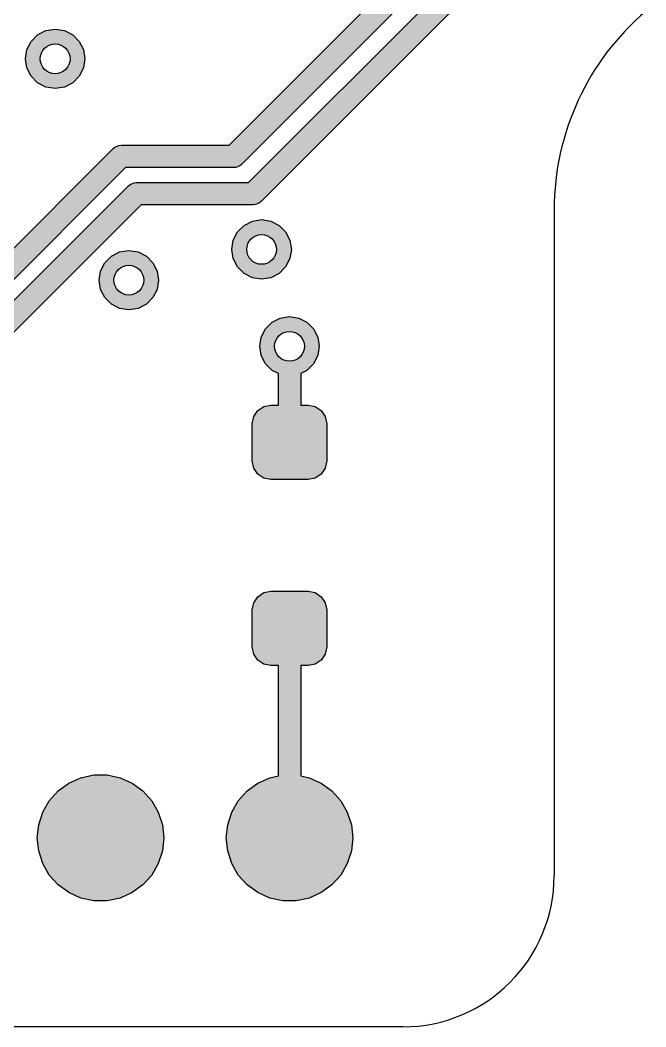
# Model space of a CAD drawing. Header units: millimetres. Extents: x -3894 to -3474, y -291 to 6.
# Drawn here: x -3795.28 to -3786.87, y -125.4 to -111.87 of the extents above; entities that cross this region are included whole.
import ezdxf

# ---------------------------------------------------------------- set-up
doc = ezdxf.new("R2010")
doc.units = ezdxf.units.MM
doc.layers.add('BLACK', color=7, linetype='Continuous')

msp = doc.modelspace()

# ---------------------------------------------------------------- hatches: boundary and pattern name
h = msp.add_hatch(color=256)
h.dxf.hatch_style = 1
h.paths.add_polyline_path([(-3818.089, -122.859), (-3818.108, -122.69), (-3818.165, -122.529), (-3818.255, -122.384), (-3818.376, -122.264), (-3818.52, -122.173), (-3818.681, -122.116), (-3818.851, -122.097), (-3819.021, -122.116), (-3819.182, -122.173), (-3819.326, -122.264), (-3819.447, -122.384), (-3819.538, -122.529), (-3819.594, -122.69), (-3819.613, -122.859), (-3819.594, -123.029), (-3819.538, -123.19), (-3819.447, -123.334), (-3819.326, -123.455), (-3819.182, -123.546), (-3819.021, -123.602), (-3818.851, -123.621), (-3818.681, -123.602), (-3818.52, -123.546), (-3818.376, -123.455), (-3818.255, -123.334), (-3818.165, -123.19), (-3818.108, -123.029)])
h.paths.add_polyline_path([(-3815.089, -122.859), (-3815.108, -122.69), (-3815.165, -122.529), (-3815.255, -122.384), (-3815.376, -122.264), (-3815.52, -122.173), (-3815.681, -122.116), (-3815.851, -122.097), (-3816.021, -122.116), (-3816.182, -122.173), (-3816.326, -122.264), (-3816.447, -122.384), (-3816.538, -122.529), (-3816.594, -122.69), (-3816.613, -122.859), (-3816.594, -123.029), (-3816.538, -123.19), (-3816.447, -123.334), (-3816.326, -123.455), (-3816.182, -123.546), (-3816.021, -123.602), (-3815.851, -123.621), (-3815.681, -123.602), (-3815.52, -123.546), (-3815.376, -123.455), (-3815.255, -123.334), (-3815.165, -123.19), (-3815.108, -123.029)])
h.paths.add_polyline_path([(-3812.089, -122.859), (-3812.108, -122.69), (-3812.165, -122.529), (-3812.255, -122.384), (-3812.376, -122.264), (-3812.52, -122.173), (-3812.681, -122.116), (-3812.851, -122.097), (-3813.021, -122.116), (-3813.182, -122.173), (-3813.326, -122.264), (-3813.447, -122.384), (-3813.538, -122.529), (-3813.594, -122.69), (-3813.613, -122.859), (-3813.594, -123.029), (-3813.538, -123.19), (-3813.447, -123.334), (-3813.326, -123.455), (-3813.182, -123.546), (-3813.021, -123.602), (-3812.851, -123.621), (-3812.681, -123.602), (-3812.52, -123.546), (-3812.376, -123.455), (-3812.255, -123.334), (-3812.165, -123.19), (-3812.108, -123.029)])
h.paths.add_polyline_path([(-3809.108, -122.69), (-3809.165, -122.529), (-3809.255, -122.384), (-3809.376, -122.264), (-3809.52, -122.173), (-3809.681, -122.116), (-3809.851, -122.097), (-3810.021, -122.116), (-3810.182, -122.173), (-3810.326, -122.264), (-3810.447, -122.384), (-3810.538, -122.529), (-3810.594, -122.69), (-3810.613, -122.859), (-3810.594, -123.029), (-3810.538, -123.19), (-3810.447, -123.334), (-3810.326, -123.455), (-3810.182, -123.546), (-3810.021, -123.602), (-3809.851, -123.621), (-3809.681, -123.602), (-3809.52, -123.546), (-3809.376, -123.455), (-3809.255, -123.334), (-3809.165, -123.19), (-3809.108, -123.029), (-3809.089, -122.859)])
h.paths.add_polyline_path([(-3803.089, -122.859), (-3803.108, -122.69), (-3803.165, -122.529), (-3803.255, -122.384), (-3803.376, -122.264), (-3803.52, -122.173), (-3803.681, -122.116), (-3803.701, -122.114), (-3803.701, -120.848), (-3802.867, -120.013), (-3801.829, -120.013), (-3801.818, -120.071), (-3801.785, -120.119), (-3801.736, -120.152), (-3801.679, -120.163), (-3800.504, -120.163), (-3800.447, -120.152), (-3800.398, -120.119), (-3800.365, -120.071), (-3800.354, -120.013), (-3799.376, -120.013), (-3799.346, -120.01), (-3799.324, -120.001), (-3799.292, -119.988), (-3799.27, -119.969), (-3793.654, -114.353), (-3792.147, -114.353), (-3792.118, -114.351), (-3792.095, -114.341), (-3792.064, -114.328), (-3792.041, -114.31), (-3787.823, -110.091), (-3787.804, -110.069), (-3787.782, -110.015), (-3787.779, -109.985), (-3787.779, -101.304), (-3787.782, -101.275), (-3787.804, -101.221), (-3787.823, -101.198), (-3788.779, -100.242), (-3788.779, -99.679), (-3788.797, -99.588), (-3788.849, -99.511), (-3788.926, -99.459), (-3789.017, -99.441), (-3789.492, -99.441), (-3789.582, -99.459), (-3789.659, -99.511), (-3789.711, -99.588), (-3789.729, -99.679), (-3789.729, -99.829), (-3790.286, -99.829), (-3790.297, -99.775), (-3790.349, -99.698), (-3790.426, -99.646), (-3790.517, -99.628), (-3790.992, -99.628), (-3791.082, -99.646), (-3791.159, -99.698), (-3791.211, -99.775), (-3791.229, -99.866), (-3791.229, -100.243), (-3791.804, -100.243), (-3791.815, -100.186), (-3791.848, -100.137), (-3791.897, -100.105), (-3791.954, -100.093), (-3793.604, -100.093), (-3793.661, -100.105), (-3793.71, -100.137), (-3793.743, -100.186), (-3793.754, -100.243), (-3793.754, -100.543), (-3793.743, -100.601), (-3793.71, -100.649), (-3793.661, -100.682), (-3793.604, -100.693), (-3791.954, -100.693), (-3791.897, -100.682), (-3791.848, -100.649), (-3791.815, -100.601), (-3791.804, -100.543), (-3791.145, -100.543), (-3791.082, -100.585), (-3790.992, -100.603), (-3790.517, -100.603), (-3790.426, -100.585), (-3790.349, -100.534), (-3790.297, -100.457), (-3790.279, -100.366), (-3790.279, -100.129), (-3789.729, -100.129), (-3789.729, -100.279), (-3789.711, -100.37), (-3789.659, -100.447), (-3789.582, -100.498), (-3789.492, -100.516), (-3789.017, -100.516), (-3788.943, -100.502), (-3788.079, -101.366), (-3788.079, -109.923), (-3792.209, -114.053), (-3793.716, -114.053), (-3793.745, -114.056), (-3793.767, -114.066), (-3793.799, -114.079), (-3793.822, -114.097), (-3799.438, -119.713), (-3800.354, -119.713), (-3800.365, -119.656), (-3800.398, -119.607), (-3800.447, -119.575), (-3800.504, -119.563), (-3801.679, -119.563), (-3801.736, -119.575), (-3801.785, -119.607), (-3801.818, -119.656), (-3801.829, -119.713), (-3802.929, -119.713), (-3802.958, -119.716), (-3802.981, -119.726), (-3803.012, -119.739), (-3803.035, -119.757), (-3803.957, -120.679), (-3803.976, -120.702), (-3803.998, -120.756), (-3804.001, -120.785), (-3804.001, -122.114), (-3804.021, -122.116), (-3804.182, -122.173), (-3804.326, -122.264), (-3804.447, -122.384), (-3804.538, -122.529), (-3804.594, -122.69), (-3804.613, -122.859), (-3804.594, -123.029), (-3804.538, -123.19), (-3804.447, -123.334), (-3804.326, -123.455), (-3804.182, -123.546), (-3804.021, -123.602), (-3803.851, -123.621), (-3803.681, -123.602), (-3803.52, -123.546), (-3803.376, -123.455), (-3803.255, -123.334), (-3803.165, -123.19), (-3803.108, -123.029)])
h = msp.add_hatch(color=256)
h.dxf.hatch_style = 1
h.paths.add_polyline_path([(-3801.368, -118.687), (-3801.457, -118.599), (-3801.568, -118.542), (-3801.692, -118.522), (-3801.816, -118.542), (-3801.927, -118.599), (-3801.992, -118.663), (-3802.269, -118.663), (-3802.273, -118.657), (-3802.322, -118.625), (-3802.379, -118.613), (-3803.554, -118.613), (-3803.611, -118.625), (-3803.66, -118.657), (-3803.693, -118.706), (-3803.704, -118.763), (-3803.704, -119.063), (-3803.693, -119.121), (-3803.66, -119.169), (-3803.611, -119.202), (-3803.554, -119.213), (-3802.379, -119.213), (-3802.322, -119.202), (-3802.273, -119.169), (-3802.269, -119.163), (-3802.01, -119.163), (-3801.927, -119.246), (-3801.816, -119.303), (-3801.692, -119.322), (-3801.568, -119.303), (-3801.457, -119.246), (-3801.368, -119.157), (-3801.312, -119.046), (-3801.292, -118.922), (-3801.312, -118.799)], flags=17)
h.paths.add_polyline_path([(-3801.492, -118.922, -1), (-3801.892, -118.922, -1)], flags=16)
h.paths.add_polyline_path([(-3806.108, -122.69), (-3806.165, -122.529), (-3806.255, -122.384), (-3806.376, -122.264), (-3806.52, -122.173), (-3806.681, -122.116), (-3806.701, -122.114), (-3806.701, -121.411), (-3803.403, -118.113), (-3801.829, -118.113), (-3801.818, -118.171), (-3801.785, -118.219), (-3801.736, -118.252), (-3801.679, -118.263), (-3800.504, -118.263), (-3800.447, -118.252), (-3800.398, -118.219), (-3800.365, -118.171), (-3800.354, -118.113), (-3798.183, -118.113), (-3798.154, -118.11), (-3798.099, -118.088), (-3798.077, -118.069), (-3793.861, -113.853), (-3792.409, -113.853), (-3792.38, -113.851), (-3792.357, -113.841), (-3792.326, -113.828), (-3792.303, -113.81), (-3788.323, -109.829), (-3788.304, -109.807), (-3788.282, -109.753), (-3788.279, -109.723), (-3788.279, -102.896), (-3788.282, -102.867), (-3788.304, -102.813), (-3788.323, -102.79), (-3788.779, -102.334), (-3788.779, -101.771), (-3788.797, -101.68), (-3788.849, -101.603), (-3788.926, -101.551), (-3789.017, -101.533), (-3789.492, -101.533), (-3789.582, -101.551), (-3789.659, -101.603), (-3789.711, -101.68), (-3789.729, -101.771), (-3789.729, -101.921), (-3790.279, -101.921), (-3790.279, -101.691), (-3790.297, -101.6), (-3790.349, -101.523), (-3790.426, -101.471), (-3790.517, -101.453), (-3790.992, -101.453), (-3791.082, -101.471), (-3791.145, -101.513), (-3791.804, -101.513), (-3791.815, -101.456), (-3791.848, -101.407), (-3791.897, -101.375), (-3791.954, -101.363), (-3793.604, -101.363), (-3793.661, -101.375), (-3793.71, -101.407), (-3793.743, -101.456), (-3793.754, -101.513), (-3793.754, -101.813), (-3793.743, -101.871), (-3793.71, -101.919), (-3793.661, -101.952), (-3793.604, -101.963), (-3791.954, -101.963), (-3791.897, -101.952), (-3791.848, -101.919), (-3791.815, -101.871), (-3791.804, -101.813), (-3791.229, -101.813), (-3791.229, -102.191), (-3791.211, -102.282), (-3791.159, -102.359), (-3791.082, -102.41), (-3790.992, -102.428), (-3790.517, -102.428), (-3790.426, -102.41), (-3790.349, -102.359), (-3790.297, -102.282), (-3790.285, -102.221), (-3789.729, -102.221), (-3789.729, -102.371), (-3789.711, -102.462), (-3789.659, -102.539), (-3789.582, -102.59), (-3789.492, -102.608), (-3789.017, -102.608), (-3788.943, -102.594), (-3788.579, -102.958), (-3788.579, -109.661), (-3792.471, -113.553), (-3793.923, -113.553), (-3793.952, -113.556), (-3793.975, -113.566), (-3794.006, -113.579), (-3794.029, -113.597), (-3798.245, -117.813), (-3800.354, -117.813), (-3800.365, -117.756), (-3800.398, -117.707), (-3800.447, -117.675), (-3800.504, -117.663), (-3801.679, -117.663), (-3801.736, -117.675), (-3801.785, -117.707), (-3801.818, -117.756), (-3801.829, -117.813), (-3803.465, -117.813), (-3803.495, -117.816), (-3803.517, -117.826), (-3803.549, -117.839), (-3803.571, -117.857), (-3806.957, -121.243), (-3806.976, -121.266), (-3806.989, -121.297), (-3806.998, -121.32), (-3807.001, -121.349), (-3807.001, -122.114), (-3807.021, -122.116), (-3807.182, -122.173), (-3807.326, -122.264), (-3807.447, -122.384), (-3807.538, -122.529), (-3807.594, -122.69), (-3807.613, -122.859), (-3807.594, -123.029), (-3807.538, -123.19), (-3807.447, -123.334), (-3807.326, -123.455), (-3807.182, -123.546), (-3807.021, -123.602), (-3806.851, -123.621), (-3806.681, -123.602), (-3806.52, -123.546), (-3806.376, -123.455), (-3806.255, -123.334), (-3806.165, -123.19), (-3806.108, -123.029), (-3806.089, -122.859)])
h = msp.add_hatch(color=256)
h.dxf.hatch_style = 1
h.paths.add_polyline_path([(-3790.828, -122.683), (-3790.883, -122.514), (-3790.971, -122.36), (-3791.09, -122.228), (-3791.234, -122.123), (-3791.396, -122.051), (-3791.509, -122.027), (-3791.509, -120.545), (-3791.409, -120.545), (-3791.313, -120.526), (-3791.232, -120.472), (-3791.178, -120.391), (-3791.159, -120.295), (-3791.159, -119.795), (-3791.178, -119.7), (-3791.232, -119.619), (-3791.313, -119.564), (-3791.409, -119.545), (-3791.909, -119.545), (-3792.005, -119.564), (-3792.086, -119.619), (-3792.14, -119.7), (-3792.159, -119.795), (-3792.159, -120.295), (-3792.14, -120.391), (-3792.086, -120.472), (-3792.005, -120.526), (-3791.909, -120.545), (-3791.809, -120.545), (-3791.809, -122.027), (-3791.922, -122.051), (-3792.084, -122.123), (-3792.228, -122.228), (-3792.347, -122.36), (-3792.436, -122.514), (-3792.49, -122.683), (-3792.509, -122.859), (-3792.49, -123.036), (-3792.436, -123.205), (-3792.347, -123.359), (-3792.228, -123.491), (-3792.084, -123.596), (-3791.922, -123.668), (-3791.748, -123.705), (-3791.57, -123.705), (-3791.396, -123.668), (-3791.234, -123.596), (-3791.09, -123.491), (-3790.971, -123.359), (-3790.883, -123.205), (-3790.828, -123.036), (-3790.809, -122.859)])
h.paths.add_polyline_path([(-3793.349, -122.859), (-3793.368, -122.683), (-3793.423, -122.514), (-3793.511, -122.36), (-3793.63, -122.228), (-3793.774, -122.123), (-3793.936, -122.051), (-3794.11, -122.014), (-3794.288, -122.014), (-3794.462, -122.051), (-3794.624, -122.123), (-3794.768, -122.228), (-3794.887, -122.36), (-3794.976, -122.514), (-3795.03, -122.683), (-3795.049, -122.859), (-3795.03, -123.036), (-3794.976, -123.205), (-3794.887, -123.359), (-3794.768, -123.491), (-3794.624, -123.596), (-3794.462, -123.668), (-3794.288, -123.705), (-3794.11, -123.705), (-3793.936, -123.668), (-3793.774, -123.596), (-3793.63, -123.491), (-3793.511, -123.359), (-3793.423, -123.205), (-3793.368, -123.036)])
h.paths.add_polyline_path([(-3795.889, -122.859), (-3795.908, -122.683), (-3795.963, -122.514), (-3796.051, -122.36), (-3796.17, -122.228), (-3796.314, -122.123), (-3796.476, -122.051), (-3796.65, -122.014), (-3796.828, -122.014), (-3797.002, -122.051), (-3797.164, -122.123), (-3797.308, -122.228), (-3797.427, -122.36), (-3797.516, -122.514), (-3797.57, -122.683), (-3797.589, -122.859), (-3797.57, -123.036), (-3797.516, -123.205), (-3797.427, -123.359), (-3797.308, -123.491), (-3797.164, -123.596), (-3797.002, -123.668), (-3796.828, -123.705), (-3796.65, -123.705), (-3796.476, -123.668), (-3796.314, -123.596), (-3796.17, -123.491), (-3796.051, -123.359), (-3795.963, -123.205), (-3795.908, -123.036)])
h.paths.add_polyline_path([(-3798.429, -122.009), (-3800.129, -122.009), (-3800.129, -123.709), (-3798.429, -123.709)])
h.paths.add_polyline_path([(-3791.159, -117.295), (-3791.178, -117.2), (-3791.232, -117.119), (-3791.313, -117.064), (-3791.409, -117.045), (-3791.509, -117.045), (-3791.509, -116.622), (-3791.424, -116.579), (-3791.335, -116.49), (-3791.279, -116.379), (-3791.259, -116.255), (-3791.279, -116.132), (-3791.335, -116.02), (-3791.424, -115.932), (-3791.535, -115.875), (-3791.659, -115.855), (-3791.783, -115.875), (-3791.894, -115.932), (-3791.983, -116.02), (-3792.039, -116.132), (-3792.059, -116.255), (-3792.039, -116.379), (-3791.983, -116.49), (-3791.894, -116.579), (-3791.809, -116.622), (-3791.809, -117.045), (-3791.909, -117.045), (-3792.005, -117.064), (-3792.086, -117.119), (-3792.14, -117.2), (-3792.159, -117.295), (-3792.159, -117.795), (-3792.14, -117.891), (-3792.086, -117.972), (-3792.005, -118.026), (-3791.909, -118.045), (-3791.409, -118.045), (-3791.313, -118.026), (-3791.232, -117.972), (-3791.178, -117.891), (-3791.159, -117.795)])
h.paths.add_polyline_path([(-3791.859, -116.255, -1), (-3791.459, -116.255, -1)], flags=16)
h.paths.add_polyline_path([(-3791.654, -115.077), (-3791.634, -114.953), (-3791.654, -114.83), (-3791.711, -114.718), (-3791.799, -114.63), (-3791.911, -114.573), (-3792.034, -114.553), (-3792.158, -114.573), (-3792.269, -114.63), (-3792.358, -114.718), (-3792.415, -114.83), (-3792.434, -114.953), (-3792.415, -115.077), (-3792.358, -115.189), (-3792.269, -115.277), (-3792.158, -115.334), (-3792.034, -115.353), (-3791.911, -115.334), (-3791.799, -115.277), (-3791.711, -115.189)])
h.paths.add_polyline_path([(-3792.234, -114.953, -1), (-3791.834, -114.953, -1)], flags=16)
h.paths.add_polyline_path([(-3793.418, -115.366), (-3793.438, -115.243), (-3793.494, -115.131), (-3793.583, -115.043), (-3793.694, -114.986), (-3793.818, -114.966), (-3793.942, -114.986), (-3794.053, -115.043), (-3794.142, -115.131), (-3794.198, -115.243), (-3794.218, -115.366), (-3794.198, -115.49), (-3794.142, -115.601), (-3794.053, -115.69), (-3793.942, -115.747), (-3793.818, -115.766), (-3793.694, -115.747), (-3793.583, -115.69), (-3793.494, -115.601), (-3793.438, -115.49)])
h.paths.add_polyline_path([(-3794.018, -115.366, -1), (-3793.618, -115.366, -1)], flags=16)
h.paths.add_polyline_path([(-3794.428, -112.268), (-3794.485, -112.157), (-3794.573, -112.068), (-3794.685, -112.011), (-3794.809, -111.992), (-3794.932, -112.011), (-3795.044, -112.068), (-3795.132, -112.157), (-3795.189, -112.268), (-3795.209, -112.392), (-3795.189, -112.515), (-3795.132, -112.627), (-3795.044, -112.715), (-3794.932, -112.772), (-3794.809, -112.792), (-3794.685, -112.772), (-3794.573, -112.715), (-3794.485, -112.627), (-3794.428, -112.515), (-3794.409, -112.392)])
h.paths.add_polyline_path([(-3794.609, -112.392, -1), (-3795.009, -112.392, -1)], flags=16)
h.paths.add_polyline_path([(-3792.835, -109.071), (-3792.853, -108.98), (-3792.905, -108.903), (-3792.982, -108.851), (-3793.073, -108.833), (-3793.548, -108.833), (-3793.638, -108.851), (-3793.715, -108.903), (-3793.767, -108.98), (-3793.785, -109.071), (-3793.785, -109.671), (-3793.767, -109.762), (-3793.715, -109.839), (-3793.638, -109.89), (-3793.548, -109.908), (-3793.46, -109.908), (-3793.457, -109.935), (-3793.435, -109.989), (-3793.416, -110.011), (-3793.04, -110.387), (-3793.055, -110.417), (-3793.075, -110.54), (-3793.055, -110.664), (-3792.999, -110.775), (-3792.91, -110.864), (-3792.799, -110.921), (-3792.675, -110.94), (-3792.551, -110.921), (-3792.44, -110.864), (-3792.351, -110.775), (-3792.295, -110.664), (-3792.275, -110.54), (-3792.295, -110.417), (-3792.351, -110.305), (-3792.44, -110.217), (-3792.551, -110.16), (-3792.675, -110.14), (-3792.799, -110.16), (-3792.828, -110.175), (-3793.095, -109.908), (-3793.073, -109.908), (-3792.982, -109.89), (-3792.905, -109.839), (-3792.853, -109.762), (-3792.835, -109.671)])
h.paths.add_polyline_path([(-3792.475, -110.54, -1), (-3792.875, -110.54, -1)], flags=16)
h.paths.add_polyline_path([(-3792.835, -107.515), (-3792.534, -107.515), (-3792.491, -107.6), (-3792.402, -107.689), (-3792.291, -107.746), (-3792.167, -107.765), (-3792.043, -107.746), (-3791.932, -107.689), (-3791.843, -107.6), (-3791.787, -107.489), (-3791.767, -107.365), (-3791.787, -107.242), (-3791.843, -107.13), (-3791.932, -107.042), (-3792.043, -106.985), (-3792.167, -106.965), (-3792.291, -106.985), (-3792.402, -107.042), (-3792.491, -107.13), (-3792.534, -107.215), (-3792.88, -107.215), (-3792.905, -107.178), (-3792.982, -107.126), (-3793.073, -107.108), (-3793.548, -107.108), (-3793.638, -107.126), (-3793.715, -107.178), (-3793.767, -107.255), (-3793.785, -107.346), (-3793.785, -107.946), (-3793.767, -108.037), (-3793.715, -108.114), (-3793.638, -108.165), (-3793.548, -108.183), (-3793.073, -108.183), (-3792.982, -108.165), (-3792.905, -108.114), (-3792.853, -108.037), (-3792.835, -107.946)])
h.paths.add_polyline_path([(-3792.367, -107.365, -1), (-3791.967, -107.365, -1)], flags=16)
h.paths.add_polyline_path([(-3799.16, -105.849), (-3800.16, -105.849), (-3800.16, -106.849), (-3799.16, -106.849)])
h.paths.add_polyline_path([(-3797.89, -106.349), (-3797.91, -106.209), (-3797.969, -106.079), (-3798.063, -105.972), (-3798.182, -105.895), (-3798.319, -105.854), (-3798.461, -105.854), (-3798.598, -105.895), (-3798.717, -105.972), (-3798.811, -106.079), (-3798.87, -106.209), (-3798.89, -106.349), (-3798.87, -106.49), (-3798.811, -106.62), (-3798.717, -106.727), (-3798.598, -106.804), (-3798.461, -106.844), (-3798.319, -106.844), (-3798.182, -106.804), (-3798.063, -106.727), (-3797.969, -106.62), (-3797.91, -106.49)])

# ---------------------------------------------------------------- linework, layer by layer
at = {"layer": 'BLACK', "linetype": 'Continuous'}
for p, q in [((-3792.471, -113.553), (-3788.579, -109.661)), ((-3792.471, -113.553), (-3788.579, -109.661)), ((-3788.323, -109.829), (-3792.303, -113.81)), ((-3788.323, -109.829), (-3792.303, -113.81)), ((-3792.209, -114.053), (-3788.079, -109.923)), ((-3792.209, -114.053), (-3788.079, -109.923)), ((-3787.823, -110.091), (-3792.041, -114.31)), ((-3787.823, -110.091), (-3792.041, -114.31)), ((-3794.932, -112.011), (-3794.809, -111.992)), ((-3794.932, -112.011), (-3794.809, -111.992)), ((-3794.809, -111.992), (-3794.685, -112.011)), ((-3794.809, -111.992), (-3794.685, -112.011)), ((-3795.132, -112.157), (-3795.044, -112.068)), ((-3795.132, -112.157), (-3795.044, -112.068)), ((-3795.044, -112.068), (-3794.932, -112.011)), ((-3795.044, -112.068), (-3794.932, -112.011)), ((-3794.685, -112.011), (-3794.573, -112.068)), ((-3794.685, -112.011), (-3794.573, -112.068)), ((-3794.573, -112.068), (-3794.485, -112.157)), ((-3794.573, -112.068), (-3794.485, -112.157)), ((-3795.209, -112.392), (-3795.189, -112.268)), ((-3795.209, -112.392), (-3795.189, -112.268)), ((-3795.189, -112.268), (-3795.132, -112.157)), ((-3795.189, -112.268), (-3795.132, -112.157)), ((-3794.485, -112.157), (-3794.428, -112.268)), ((-3794.485, -112.157), (-3794.428, -112.268)), ((-3794.428, -112.268), (-3794.409, -112.392)), ((-3794.428, -112.268), (-3794.409, -112.392)), ((-3795.189, -112.515), (-3795.209, -112.392)), ((-3795.189, -112.515), (-3795.209, -112.392)), ((-3794.409, -112.392), (-3794.428, -112.515)), ((-3794.409, -112.392), (-3794.428, -112.515)), ((-3795.132, -112.627), (-3795.189, -112.515)), ((-3795.132, -112.627), (-3795.189, -112.515)), ((-3794.428, -112.515), (-3794.485, -112.627)), ((-3794.428, -112.515), (-3794.485, -112.627)), ((-3795.044, -112.715), (-3795.132, -112.627)), ((-3795.044, -112.715), (-3795.132, -112.627)), ((-3794.485, -112.627), (-3794.573, -112.715)), ((-3794.485, -112.627), (-3794.573, -112.715)), ((-3794.932, -112.772), (-3795.044, -112.715)), ((-3794.932, -112.772), (-3795.044, -112.715)), ((-3794.809, -112.792), (-3794.932, -112.772)), ((-3794.809, -112.792), (-3794.932, -112.772)), ((-3794.685, -112.772), (-3794.809, -112.792)), ((-3794.685, -112.772), (-3794.809, -112.792)), ((-3794.573, -112.715), (-3794.685, -112.772)), ((-3794.573, -112.715), (-3794.685, -112.772)), ((-3798.245, -117.813), (-3794.029, -113.597)), ((-3798.245, -117.813), (-3794.029, -113.597)), ((-3794.029, -113.597), (-3794.006, -113.579)), ((-3794.029, -113.597), (-3794.006, -113.579)), ((-3794.006, -113.579), (-3793.975, -113.566)), ((-3794.006, -113.579), (-3793.975, -113.566)), ((-3793.975, -113.566), (-3793.952, -113.556)), ((-3793.975, -113.566), (-3793.952, -113.556)), ((-3793.952, -113.556), (-3793.923, -113.553)), ((-3793.952, -113.556), (-3793.923, -113.553)), ((-3793.923, -113.553), (-3792.471, -113.553)), ((-3793.923, -113.553), (-3792.471, -113.553)), ((-3793.861, -113.853), (-3798.077, -118.069)), ((-3793.861, -113.853), (-3798.077, -118.069)), ((-3792.409, -113.853), (-3793.861, -113.853)), ((-3792.409, -113.853), (-3793.861, -113.853)), ((-3792.38, -113.851), (-3792.409, -113.853)), ((-3792.38, -113.851), (-3792.409, -113.853)), ((-3792.357, -113.841), (-3792.38, -113.851)), ((-3792.357, -113.841), (-3792.38, -113.851)), ((-3792.326, -113.828), (-3792.357, -113.841)), ((-3792.326, -113.828), (-3792.357, -113.841)), ((-3792.303, -113.81), (-3792.326, -113.828)), ((-3792.303, -113.81), (-3792.326, -113.828)), ((-3799.438, -119.713), (-3793.822, -114.097)), ((-3799.438, -119.713), (-3793.822, -114.097)), ((-3793.822, -114.097), (-3793.799, -114.079)), ((-3793.822, -114.097), (-3793.799, -114.079)), ((-3793.799, -114.079), (-3793.767, -114.066)), ((-3793.799, -114.079), (-3793.767, -114.066)), ((-3793.767, -114.066), (-3793.745, -114.056)), ((-3793.767, -114.066), (-3793.745, -114.056)), ((-3793.745, -114.056), (-3793.716, -114.053)), ((-3793.745, -114.056), (-3793.716, -114.053)), ((-3793.716, -114.053), (-3792.209, -114.053)), ((-3793.716, -114.053), (-3792.209, -114.053)), ((-3793.654, -114.353), (-3799.27, -119.969)), ((-3793.654, -114.353), (-3799.27, -119.969)), ((-3792.147, -114.353), (-3793.654, -114.353)), ((-3792.147, -114.353), (-3793.654, -114.353)), ((-3792.118, -114.351), (-3792.147, -114.353)), ((-3792.118, -114.351), (-3792.147, -114.353)), ((-3792.095, -114.341), (-3792.118, -114.351)), ((-3792.095, -114.341), (-3792.118, -114.351)), ((-3792.064, -114.328), (-3792.095, -114.341)), ((-3792.064, -114.328), (-3792.095, -114.341)), ((-3792.041, -114.31), (-3792.064, -114.328)), ((-3792.041, -114.31), (-3792.064, -114.328)), ((-3788.102, -114.418), (-3788.102, -123.367)), ((-3788.102, -114.418), (-3788.102, -123.367)), ((-3792.269, -114.63), (-3792.158, -114.573)), ((-3792.269, -114.63), (-3792.158, -114.573)), ((-3792.158, -114.573), (-3792.034, -114.553)), ((-3792.158, -114.573), (-3792.034, -114.553)), ((-3792.034, -114.553), (-3791.911, -114.573)), ((-3792.034, -114.553), (-3791.911, -114.573)), ((-3791.911, -114.573), (-3791.799, -114.63)), ((-3791.911, -114.573), (-3791.799, -114.63)), ((-3792.358, -114.718), (-3792.269, -114.63)), ((-3792.358, -114.718), (-3792.269, -114.63)), ((-3791.799, -114.63), (-3791.711, -114.718)), ((-3791.799, -114.63), (-3791.711, -114.718)), ((-3792.434, -114.953), (-3792.415, -114.83)), ((-3792.434, -114.953), (-3792.415, -114.83)), ((-3792.415, -114.83), (-3792.358, -114.718)), ((-3792.415, -114.83), (-3792.358, -114.718)), ((-3791.711, -114.718), (-3791.654, -114.83)), ((-3791.711, -114.718), (-3791.654, -114.83)), ((-3791.654, -114.83), (-3791.634, -114.953)), ((-3791.654, -114.83), (-3791.634, -114.953)), ((-3793.942, -114.986), (-3793.818, -114.966)), ((-3793.942, -114.986), (-3793.818, -114.966)), ((-3793.818, -114.966), (-3793.694, -114.986)), ((-3793.818, -114.966), (-3793.694, -114.986)), ((-3792.415, -115.077), (-3792.434, -114.953)), ((-3792.415, -115.077), (-3792.434, -114.953)), ((-3791.634, -114.953), (-3791.654, -115.077)), ((-3791.634, -114.953), (-3791.654, -115.077)), ((-3794.142, -115.131), (-3794.053, -115.043)), ((-3794.142, -115.131), (-3794.053, -115.043)), ((-3794.053, -115.043), (-3793.942, -114.986)), ((-3794.053, -115.043), (-3793.942, -114.986)), ((-3793.694, -114.986), (-3793.583, -115.043)), ((-3793.694, -114.986), (-3793.583, -115.043)), ((-3793.583, -115.043), (-3793.494, -115.131)), ((-3793.583, -115.043), (-3793.494, -115.131)), ((-3792.358, -115.189), (-3792.415, -115.077)), ((-3792.358, -115.189), (-3792.415, -115.077)), ((-3791.654, -115.077), (-3791.711, -115.189)), ((-3791.654, -115.077), (-3791.711, -115.189)), ((-3794.218, -115.366), (-3794.198, -115.243)), ((-3794.218, -115.366), (-3794.198, -115.243)), ((-3794.198, -115.243), (-3794.142, -115.131)), ((-3794.198, -115.243), (-3794.142, -115.131)), ((-3793.494, -115.131), (-3793.438, -115.243)), ((-3793.494, -115.131), (-3793.438, -115.243)), ((-3793.438, -115.243), (-3793.418, -115.366)), ((-3793.438, -115.243), (-3793.418, -115.366)), ((-3792.269, -115.277), (-3792.358, -115.189)), ((-3792.269, -115.277), (-3792.358, -115.189)), ((-3791.711, -115.189), (-3791.799, -115.277)), ((-3791.711, -115.189), (-3791.799, -115.277)), ((-3794.198, -115.49), (-3794.218, -115.366)), ((-3794.198, -115.49), (-3794.218, -115.366)), ((-3793.418, -115.366), (-3793.438, -115.49)), ((-3793.418, -115.366), (-3793.438, -115.49)), ((-3792.158, -115.334), (-3792.269, -115.277)), ((-3792.158, -115.334), (-3792.269, -115.277)), ((-3792.034, -115.353), (-3792.158, -115.334)), ((-3792.034, -115.353), (-3792.158, -115.334)), ((-3791.911, -115.334), (-3792.034, -115.353)), ((-3791.911, -115.334), (-3792.034, -115.353)), ((-3791.799, -115.277), (-3791.911, -115.334)), ((-3791.799, -115.277), (-3791.911, -115.334)), ((-3794.142, -115.601), (-3794.198, -115.49)), ((-3794.142, -115.601), (-3794.198, -115.49)), ((-3793.438, -115.49), (-3793.494, -115.601)), ((-3793.438, -115.49), (-3793.494, -115.601)), ((-3794.053, -115.69), (-3794.142, -115.601)), ((-3794.053, -115.69), (-3794.142, -115.601)), ((-3793.494, -115.601), (-3793.583, -115.69)), ((-3793.494, -115.601), (-3793.583, -115.69)), ((-3793.942, -115.747), (-3794.053, -115.69)), ((-3793.942, -115.747), (-3794.053, -115.69)), ((-3793.818, -115.766), (-3793.942, -115.747)), ((-3793.818, -115.766), (-3793.942, -115.747)), ((-3793.694, -115.747), (-3793.818, -115.766)), ((-3793.694, -115.747), (-3793.818, -115.766)), ((-3793.583, -115.69), (-3793.694, -115.747)), ((-3793.583, -115.69), (-3793.694, -115.747)), ((-3791.894, -115.932), (-3791.783, -115.875)), ((-3791.894, -115.932), (-3791.783, -115.875)), ((-3791.783, -115.875), (-3791.659, -115.855)), ((-3791.783, -115.875), (-3791.659, -115.855)), ((-3791.659, -115.855), (-3791.535, -115.875)), ((-3791.659, -115.855), (-3791.535, -115.875)), ((-3791.535, -115.875), (-3791.424, -115.932)), ((-3791.535, -115.875), (-3791.424, -115.932)), ((-3792.039, -116.132), (-3791.983, -116.02)), ((-3792.039, -116.132), (-3791.983, -116.02)), ((-3791.983, -116.02), (-3791.894, -115.932)), ((-3791.983, -116.02), (-3791.894, -115.932)), ((-3791.424, -115.932), (-3791.335, -116.02)), ((-3791.424, -115.932), (-3791.335, -116.02)), ((-3791.335, -116.02), (-3791.279, -116.132)), ((-3791.335, -116.02), (-3791.279, -116.132)), ((-3792.059, -116.255), (-3792.039, -116.132)), ((-3792.059, -116.255), (-3792.039, -116.132)), ((-3791.279, -116.132), (-3791.259, -116.255)), ((-3791.279, -116.132), (-3791.259, -116.255)), ((-3792.039, -116.379), (-3792.059, -116.255)), ((-3792.039, -116.379), (-3792.059, -116.255)), ((-3791.259, -116.255), (-3791.279, -116.379)), ((-3791.259, -116.255), (-3791.279, -116.379)), ((-3791.983, -116.49), (-3792.039, -116.379)), ((-3791.983, -116.49), (-3792.039, -116.379)), ((-3791.279, -116.379), (-3791.335, -116.49)), ((-3791.279, -116.379), (-3791.335, -116.49)), ((-3791.894, -116.579), (-3791.983, -116.49)), ((-3791.894, -116.579), (-3791.983, -116.49)), ((-3791.809, -116.622), (-3791.894, -116.579)), ((-3791.809, -116.622), (-3791.894, -116.579)), ((-3791.424, -116.579), (-3791.509, -116.622)), ((-3791.424, -116.579), (-3791.509, -116.622)), ((-3791.335, -116.49), (-3791.424, -116.579)), ((-3791.335, -116.49), (-3791.424, -116.579)), ((-3791.809, -117.045), (-3791.809, -116.622)), ((-3791.809, -117.045), (-3791.809, -116.622)), ((-3791.509, -116.622), (-3791.509, -117.045)), ((-3791.509, -116.622), (-3791.509, -117.045)), ((-3792.14, -117.2), (-3792.086, -117.119)), ((-3792.14, -117.2), (-3792.086, -117.119)), ((-3792.086, -117.119), (-3792.005, -117.064)), ((-3792.086, -117.119), (-3792.005, -117.064)), ((-3792.005, -117.064), (-3791.909, -117.045)), ((-3792.005, -117.064), (-3791.909, -117.045)), ((-3791.909, -117.045), (-3791.809, -117.045)), ((-3791.909, -117.045), (-3791.809, -117.045)), ((-3791.509, -117.045), (-3791.409, -117.045)), ((-3791.509, -117.045), (-3791.409, -117.045)), ((-3791.409, -117.045), (-3791.313, -117.064)), ((-3791.409, -117.045), (-3791.313, -117.064)), ((-3791.313, -117.064), (-3791.232, -117.119)), ((-3791.313, -117.064), (-3791.232, -117.119)), ((-3791.232, -117.119), (-3791.178, -117.2)), ((-3791.232, -117.119), (-3791.178, -117.2)), ((-3792.159, -117.295), (-3792.14, -117.2)), ((-3792.159, -117.295), (-3792.14, -117.2)), ((-3791.178, -117.2), (-3791.159, -117.295)), ((-3791.178, -117.2), (-3791.159, -117.295)), ((-3792.159, -117.795), (-3792.159, -117.295)), ((-3792.159, -117.795), (-3792.159, -117.295)), ((-3791.159, -117.295), (-3791.159, -117.795)), ((-3791.159, -117.295), (-3791.159, -117.795)), ((-3792.14, -117.891), (-3792.159, -117.795)), ((-3792.14, -117.891), (-3792.159, -117.795)), ((-3791.159, -117.795), (-3791.178, -117.891)), ((-3791.159, -117.795), (-3791.178, -117.891)), ((-3792.086, -117.972), (-3792.14, -117.891)), ((-3792.086, -117.972), (-3792.14, -117.891)), ((-3791.178, -117.891), (-3791.232, -117.972)), ((-3791.178, -117.891), (-3791.232, -117.972)), ((-3792.005, -118.026), (-3792.086, -117.972)), ((-3792.005, -118.026), (-3792.086, -117.972)), ((-3791.909, -118.045), (-3792.005, -118.026)), ((-3791.909, -118.045), (-3792.005, -118.026)), ((-3791.409, -118.045), (-3791.909, -118.045)), ((-3791.409, -118.045), (-3791.909, -118.045)), ((-3791.313, -118.026), (-3791.409, -118.045)), ((-3791.313, -118.026), (-3791.409, -118.045)), ((-3791.232, -117.972), (-3791.313, -118.026)), ((-3791.232, -117.972), (-3791.313, -118.026)), ((-3792.086, -119.619), (-3792.005, -119.564)), ((-3792.086, -119.619), (-3792.005, -119.564)), ((-3792.005, -119.564), (-3791.909, -119.545)), ((-3792.005, -119.564), (-3791.909, -119.545)), ((-3791.909, -119.545), (-3791.409, -119.545)), ((-3791.909, -119.545), (-3791.409, -119.545)), ((-3791.409, -119.545), (-3791.313, -119.564)), ((-3791.409, -119.545), (-3791.313, -119.564)), ((-3791.313, -119.564), (-3791.232, -119.619)), ((-3791.313, -119.564), (-3791.232, -119.619)), ((-3792.159, -119.795), (-3792.14, -119.7)), ((-3792.159, -119.795), (-3792.14, -119.7)), ((-3792.14, -119.7), (-3792.086, -119.619)), ((-3792.14, -119.7), (-3792.086, -119.619)), ((-3791.232, -119.619), (-3791.178, -119.7)), ((-3791.232, -119.619), (-3791.178, -119.7)), ((-3791.178, -119.7), (-3791.159, -119.795)), ((-3791.178, -119.7), (-3791.159, -119.795)), ((-3792.159, -120.295), (-3792.159, -119.795)), ((-3792.159, -120.295), (-3792.159, -119.795)), ((-3791.159, -119.795), (-3791.159, -120.295)), ((-3791.159, -119.795), (-3791.159, -120.295)), ((-3792.14, -120.391), (-3792.159, -120.295)), ((-3792.14, -120.391), (-3792.159, -120.295)), ((-3792.086, -120.472), (-3792.14, -120.391)), ((-3792.086, -120.472), (-3792.14, -120.391)), ((-3791.178, -120.391), (-3791.232, -120.472)), ((-3791.178, -120.391), (-3791.232, -120.472)), ((-3791.159, -120.295), (-3791.178, -120.391)), ((-3791.159, -120.295), (-3791.178, -120.391)), ((-3792.005, -120.526), (-3792.086, -120.472)), ((-3792.005, -120.526), (-3792.086, -120.472)), ((-3791.909, -120.545), (-3792.005, -120.526)), ((-3791.909, -120.545), (-3792.005, -120.526)), ((-3791.313, -120.526), (-3791.409, -120.545)), ((-3791.313, -120.526), (-3791.409, -120.545)), ((-3791.232, -120.472), (-3791.313, -120.526)), ((-3791.232, -120.472), (-3791.313, -120.526)), ((-3791.809, -120.545), (-3791.909, -120.545)), ((-3791.809, -120.545), (-3791.909, -120.545)), ((-3791.809, -122.027), (-3791.809, -120.545)), ((-3791.809, -122.027), (-3791.809, -120.545)), ((-3791.409, -120.545), (-3791.509, -120.545)), ((-3791.509, -120.545), (-3791.509, -122.027)), ((-3791.409, -120.545), (-3791.509, -120.545)), ((-3791.509, -120.545), (-3791.509, -122.027)), ((-3794.462, -122.051), (-3794.288, -122.014)), ((-3794.462, -122.051), (-3794.288, -122.014)), ((-3794.288, -122.014), (-3794.11, -122.014)), ((-3794.288, -122.014), (-3794.11, -122.014)), ((-3794.11, -122.014), (-3793.936, -122.051)), ((-3794.11, -122.014), (-3793.936, -122.051)), ((-3794.768, -122.228), (-3794.624, -122.123)), ((-3794.768, -122.228), (-3794.624, -122.123)), ((-3794.624, -122.123), (-3794.462, -122.051)), ((-3794.624, -122.123), (-3794.462, -122.051)), ((-3793.936, -122.051), (-3793.774, -122.123)), ((-3793.936, -122.051), (-3793.774, -122.123)), ((-3793.774, -122.123), (-3793.63, -122.228)), ((-3793.774, -122.123), (-3793.63, -122.228)), ((-3792.228, -122.228), (-3792.084, -122.123)), ((-3792.228, -122.228), (-3792.084, -122.123)), ((-3792.084, -122.123), (-3791.922, -122.051)), ((-3792.084, -122.123), (-3791.922, -122.051)), ((-3791.922, -122.051), (-3791.809, -122.027)), ((-3791.922, -122.051), (-3791.809, -122.027)), ((-3791.509, -122.027), (-3791.396, -122.051)), ((-3791.509, -122.027), (-3791.396, -122.051)), ((-3791.396, -122.051), (-3791.234, -122.123)), ((-3791.396, -122.051), (-3791.234, -122.123)), ((-3791.234, -122.123), (-3791.09, -122.228)), ((-3791.234, -122.123), (-3791.09, -122.228)), ((-3794.887, -122.36), (-3794.768, -122.228)), ((-3794.887, -122.36), (-3794.768, -122.228)), ((-3793.63, -122.228), (-3793.511, -122.36)), ((-3793.63, -122.228), (-3793.511, -122.36)), ((-3792.347, -122.36), (-3792.228, -122.228)), ((-3792.347, -122.36), (-3792.228, -122.228)), ((-3791.09, -122.228), (-3790.971, -122.36)), ((-3791.09, -122.228), (-3790.971, -122.36)), ((-3794.976, -122.514), (-3794.887, -122.36)), ((-3794.976, -122.514), (-3794.887, -122.36)), ((-3793.511, -122.36), (-3793.423, -122.514)), ((-3793.511, -122.36), (-3793.423, -122.514)), ((-3792.436, -122.514), (-3792.347, -122.36)), ((-3792.436, -122.514), (-3792.347, -122.36)), ((-3790.971, -122.36), (-3790.883, -122.514)), ((-3790.971, -122.36), (-3790.883, -122.514)), ((-3795.03, -122.683), (-3794.976, -122.514)), ((-3795.03, -122.683), (-3794.976, -122.514)), ((-3793.423, -122.514), (-3793.368, -122.683)), ((-3793.423, -122.514), (-3793.368, -122.683)), ((-3792.49, -122.683), (-3792.436, -122.514)), ((-3792.49, -122.683), (-3792.436, -122.514)), ((-3790.883, -122.514), (-3790.828, -122.683)), ((-3790.883, -122.514), (-3790.828, -122.683)), ((-3795.049, -122.859), (-3795.03, -122.683)), ((-3795.049, -122.859), (-3795.03, -122.683)), ((-3793.368, -122.683), (-3793.349, -122.859)), ((-3793.368, -122.683), (-3793.349, -122.859)), ((-3792.509, -122.859), (-3792.49, -122.683)), ((-3792.509, -122.859), (-3792.49, -122.683)), ((-3790.828, -122.683), (-3790.809, -122.859)), ((-3790.828, -122.683), (-3790.809, -122.859)), ((-3795.03, -123.036), (-3795.049, -122.859)), ((-3795.03, -123.036), (-3795.049, -122.859)), ((-3793.349, -122.859), (-3793.368, -123.036)), ((-3793.349, -122.859), (-3793.368, -123.036)), ((-3792.49, -123.036), (-3792.509, -122.859)), ((-3792.49, -123.036), (-3792.509, -122.859)), ((-3790.809, -122.859), (-3790.828, -123.036)), ((-3790.809, -122.859), (-3790.828, -123.036)), ((-3794.976, -123.205), (-3795.03, -123.036)), ((-3794.976, -123.205), (-3795.03, -123.036)), ((-3793.368, -123.036), (-3793.423, -123.205)), ((-3793.368, -123.036), (-3793.423, -123.205)), ((-3792.436, -123.205), (-3792.49, -123.036)), ((-3792.436, -123.205), (-3792.49, -123.036)), ((-3790.828, -123.036), (-3790.883, -123.205)), ((-3790.828, -123.036), (-3790.883, -123.205)), ((-3794.887, -123.359), (-3794.976, -123.205)), ((-3794.887, -123.359), (-3794.976, -123.205)), ((-3793.423, -123.205), (-3793.511, -123.359)), ((-3793.423, -123.205), (-3793.511, -123.359)), ((-3792.347, -123.359), (-3792.436, -123.205)), ((-3792.347, -123.359), (-3792.436, -123.205)), ((-3790.883, -123.205), (-3790.971, -123.359)), ((-3790.883, -123.205), (-3790.971, -123.359)), ((-3794.768, -123.491), (-3794.887, -123.359)), ((-3794.768, -123.491), (-3794.887, -123.359)), ((-3793.511, -123.359), (-3793.63, -123.491)), ((-3793.511, -123.359), (-3793.63, -123.491)), ((-3792.228, -123.491), (-3792.347, -123.359)), ((-3792.228, -123.491), (-3792.347, -123.359)), ((-3790.971, -123.359), (-3791.09, -123.491)), ((-3790.971, -123.359), (-3791.09, -123.491)), ((-3794.624, -123.596), (-3794.768, -123.491)), ((-3794.624, -123.596), (-3794.768, -123.491)), ((-3793.63, -123.491), (-3793.774, -123.596)), ((-3793.63, -123.491), (-3793.774, -123.596)), ((-3792.084, -123.596), (-3792.228, -123.491)), ((-3792.084, -123.596), (-3792.228, -123.491)), ((-3791.09, -123.491), (-3791.234, -123.596)), ((-3791.09, -123.491), (-3791.234, -123.596)), ((-3794.462, -123.668), (-3794.624, -123.596)), ((-3794.462, -123.668), (-3794.624, -123.596)), ((-3793.774, -123.596), (-3793.936, -123.668)), ((-3793.774, -123.596), (-3793.936, -123.668)), ((-3791.922, -123.668), (-3792.084, -123.596)), ((-3791.922, -123.668), (-3792.084, -123.596)), ((-3791.234, -123.596), (-3791.396, -123.668)), ((-3791.234, -123.596), (-3791.396, -123.668)), ((-3794.288, -123.705), (-3794.462, -123.668)), ((-3794.288, -123.705), (-3794.462, -123.668)), ((-3794.11, -123.705), (-3794.288, -123.705)), ((-3794.11, -123.705), (-3794.288, -123.705)), ((-3793.936, -123.668), (-3794.11, -123.705)), ((-3793.936, -123.668), (-3794.11, -123.705)), ((-3791.748, -123.705), (-3791.922, -123.668)), ((-3791.748, -123.705), (-3791.922, -123.668)), ((-3791.57, -123.705), (-3791.748, -123.705)), ((-3791.57, -123.705), (-3791.748, -123.705)), ((-3791.396, -123.668), (-3791.57, -123.705)), ((-3791.396, -123.668), (-3791.57, -123.705)), ((-3790.134, -125.399), (-3801.805, -125.399)), ((-3790.134, -125.399), (-3801.805, -125.399))]:
    msp.add_line(p, q, dxfattribs=at)
at = {"layer": 'BLACK'}
for centre in [(-3794.809, -112.392), (-3794.809, -112.392), (-3792.034, -114.953), (-3792.034, -114.953), (-3793.818, -115.366), (-3793.818, -115.366), (-3791.659, -116.255), (-3791.659, -116.255)]:
    msp.add_circle(centre, 0.2, dxfattribs=at)
for centre, radius, start, end in [((-3784.601, -114.418), 3.501, 130.3949, 179.9984), ((-3784.601, -114.418), 3.501, 130.3949, 179.9984), ((-3790.134, -123.367), 2.032, 270.0031, 359.9972), ((-3790.134, -123.367), 2.032, 270.0031, 359.9972)]:
    msp.add_arc(centre, radius, start, end, dxfattribs=at)

doc.saveas('drawing.dxf')
